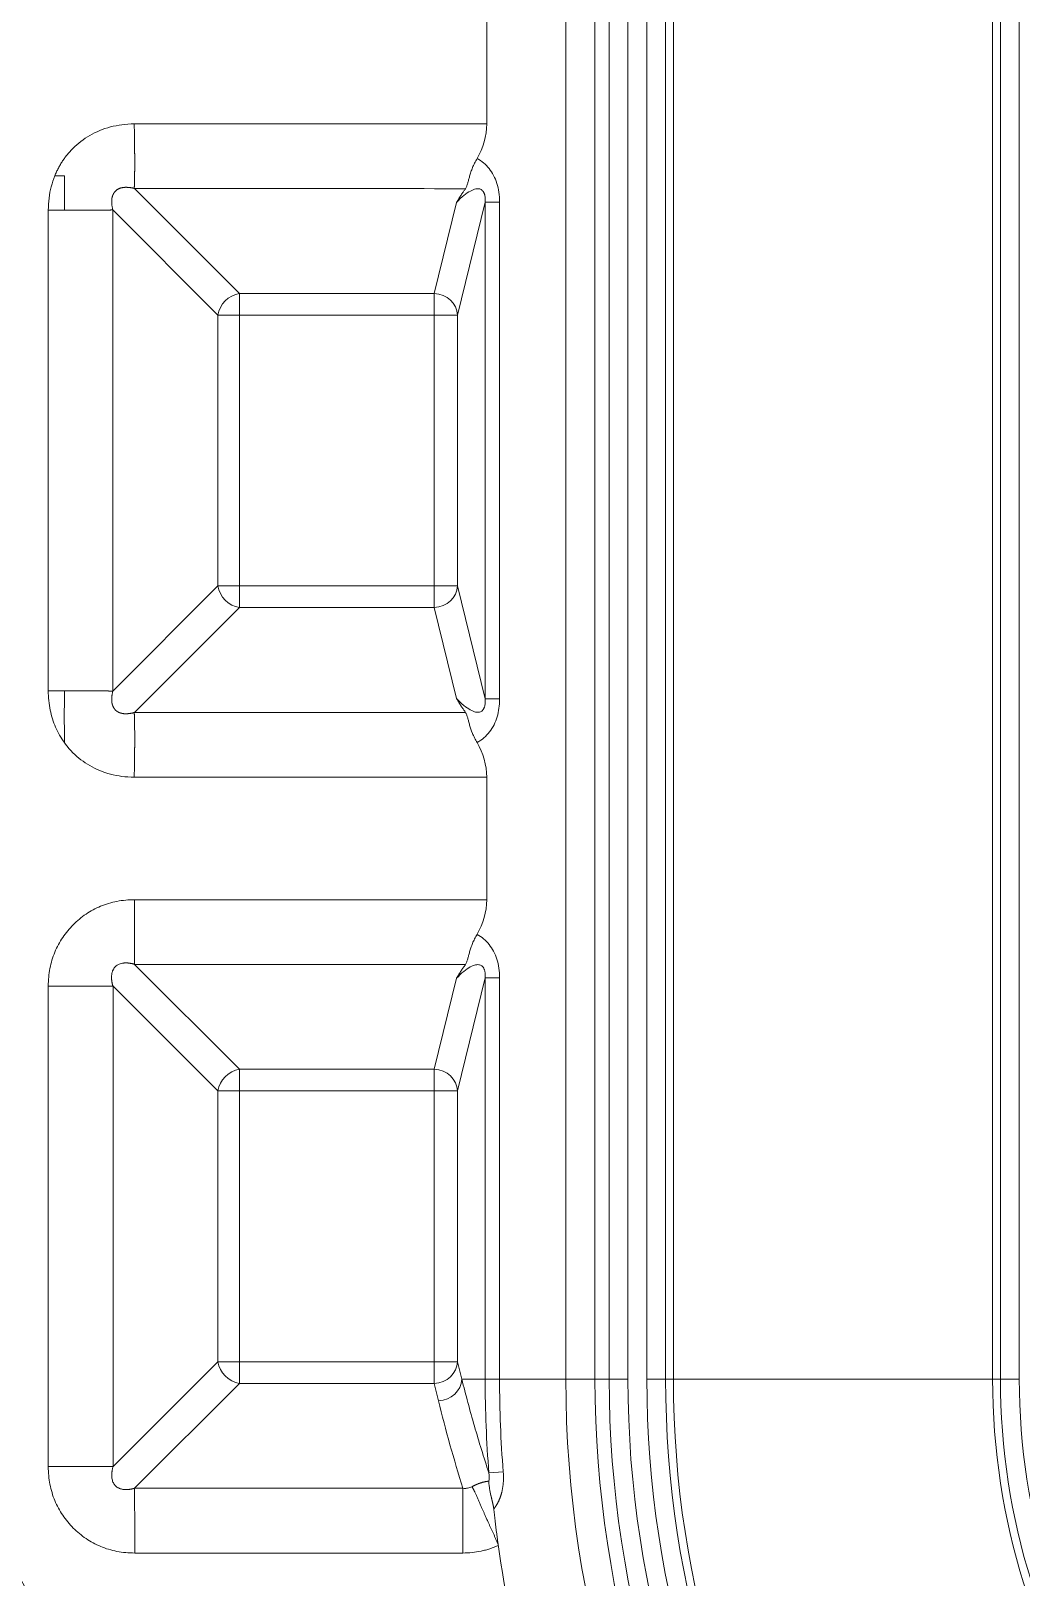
# Model space of a CAD drawing. Header units: millimetres. Extents: x 559 to 1112, y 323 to 643.
# Drawn here: x 647.65 to 668.85, y 448.84 to 481.92 of the extents above; entities that cross this region are included whole.
import ezdxf

# ---------------------------------------------------------------- set-up
doc = ezdxf.new("R2010")
doc.units = ezdxf.units.MM
doc.layers.add('core', color=7, linetype='Continuous', lineweight=20)

msp = doc.modelspace()

# ---------------------------------------------------------------- linework, layer by layer
at = {"layer": 'core', "lineweight": 13}
for p, q in [((660.03, 497.342), (660.03, 453.078)), ((660.432, 453.078), (660.432, 497.342)), ((660.835, 497.342), (660.835, 453.078)), ((661.237, 453.078), (661.237, 497.342)), ((661.406, 497.342), (661.406, 453.078)), ((668.237, 453.078), (668.237, 497.342)), ((668.406, 497.342), (668.406, 453.078)), ((668.807, 453.078), (668.807, 497.342)), ((657.407, 479.936), (657.407, 483.428)), ((659.101, 483.428), (659.101, 453.078)), ((659.725, 453.078), (659.725, 483.49)), ((657.407, 479.936), (649.862, 479.936)), ((649.865, 478.556), (652.115, 476.306)), ((648.023, 478.087), (648.367, 478.087)), ((648.023, 478.087), (648.023, 467.806)), ((651.653, 475.844), (649.403, 478.094)), ((656.284, 476.306), (656.76, 478.253)), ((657.376, 478.264), (656.784, 475.844)), ((657.375, 478.263), (657.375, 467.632)), ((657.376, 478.261), (657.683, 478.261)), ((657.683, 467.632), (657.683, 478.261)), ((652.115, 475.844), (652.115, 476.306)), ((656.284, 476.306), (652.115, 476.306)), ((656.284, 476.306), (656.284, 475.844)), ((651.653, 475.844), (651.653, 470.049)), ((651.653, 475.844), (652.115, 475.844)), ((652.115, 475.844), (656.284, 475.844)), ((652.115, 470.049), (652.115, 475.844)), ((656.284, 475.844), (656.784, 475.844)), ((656.284, 475.844), (656.284, 470.049)), ((656.784, 470.049), (656.784, 475.844)), ((649.403, 467.799), (651.653, 470.049)), ((652.115, 470.049), (651.653, 470.049)), ((652.115, 469.587), (652.115, 470.049)), ((656.284, 470.049), (652.115, 470.049)), ((656.284, 470.049), (656.284, 469.587)), ((656.784, 470.049), (656.284, 470.049)), ((656.784, 470.049), (657.375, 467.632)), ((652.115, 469.587), (649.872, 467.343)), ((652.115, 469.587), (656.284, 469.587)), ((656.76, 467.64), (656.284, 469.587)), ((648.367, 467.806), (648.023, 467.806)), ((657.683, 467.632), (657.375, 467.632)), ((656.953, 467.343), (649.872, 467.343)), ((649.862, 465.957), (657.407, 465.957)), ((657.407, 463.337), (657.407, 465.957)), ((657.407, 463.337), (649.872, 463.337)), ((649.869, 461.953), (652.115, 459.707)), ((649.872, 461.95), (656.954, 461.95)), ((651.653, 459.245), (649.407, 461.491)), ((649.41, 451.207), (649.41, 461.488)), ((656.284, 459.707), (656.76, 461.654)), ((657.375, 461.662), (656.784, 459.245)), ((657.375, 461.662), (657.683, 461.662)), ((657.375, 461.662), (657.375, 453.078)), ((657.683, 453.078), (657.683, 461.662)), ((648.023, 461.488), (648.023, 451.207)), ((652.115, 459.245), (652.115, 459.707)), ((656.284, 459.707), (652.115, 459.707)), ((656.284, 459.707), (656.284, 459.245)), ((651.653, 459.245), (651.653, 453.45)), ((651.653, 459.245), (652.115, 459.245)), ((652.115, 453.45), (652.115, 459.245)), ((652.115, 459.245), (656.284, 459.245)), ((656.284, 459.245), (656.284, 453.45)), ((656.284, 459.245), (656.784, 459.245)), ((656.784, 453.45), (656.784, 459.245)), ((649.41, 451.207), (651.653, 453.45)), ((652.115, 453.45), (651.653, 453.45)), ((652.115, 452.988), (652.115, 453.45)), ((656.284, 453.45), (652.115, 453.45)), ((656.784, 453.45), (656.284, 453.45)), ((656.284, 453.45), (656.284, 452.988)), ((656.784, 453.45), (656.875, 453.078)), ((652.115, 452.988), (649.872, 450.745)), ((652.115, 452.988), (656.284, 452.988)), ((656.375, 452.616), (656.284, 452.988)), ((657.375, 453.078), (656.875, 453.078)), ((657.683, 453.078), (657.375, 453.078)), ((659.101, 453.078), (657.683, 453.078)), ((659.725, 453.078), (659.101, 453.078)), ((660.03, 453.078), (659.725, 453.078)), ((660.432, 453.078), (660.03, 453.078)), ((661.237, 453.078), (660.835, 453.078)), ((661.406, 453.078), (661.237, 453.078)), ((668.237, 453.078), (661.406, 453.078)), ((668.406, 453.078), (668.237, 453.078)), ((668.807, 453.078), (668.406, 453.078)), ((657.761, 451.096), (657.454, 451.072)), ((656.9, 450.744), (649.872, 450.744)), ((656.9, 450.744), (656.9, 449.358)), ((649.873, 449.358), (656.9, 449.358))]:
    msp.add_line(p, q, dxfattribs=at)
for centre, radius, start, end in [((719.145, 493.318), 100.6, 102.90589, 234.03401), ((719.145, 493.318), 100.175, 102.90589, 234.02621), ((719.145, 493.318), 99.403, 102.30628, 234.05643), ((719.145, 493.318), 99.101, 102.30628, 234.08425), ((719.145, 493.318), 99.011, 102.22118, 234.09442), ((719.145, 487.282), 85.99, 192.44405, 257.55596), ((719.145, 487.282), 84.657, 193.18185, 256.81814), ((719.145, 487.282), 81.386, 194.94429, 212.14006), ((682.929, 453.078), 23.828, 180, 25), ((682.929, 453.078), 23.204, 180, 25), ((682.929, 453.078), 22.9, 180, 25), ((682.929, 453.078), 22.498, 180, 25), ((682.929, 453.078), 22.094, 180, 25), ((682.929, 453.078), 21.692, 180, 25), ((682.929, 453.078), 21.524, 180, 25), ((682.929, 453.078), 14.692, 180, 25), ((682.929, 453.078), 14.524, 180, 25), ((682.929, 453.078), 14.122, 180, 25), ((682.929, 453.078), 25.554, 180, 184.5024), ((682.929, 453.078), 25.246, 180, 184.5024), ((682.929, 453.078), 25.522, 187.9746, 195.1532)]:
    msp.add_arc(centre, radius, start, end, dxfattribs=at)
for centre, major_axis, ratio, start_param, end_param in [((655.817, 479.936), (1.59, 0), 0.948965, 5.769396, 6.283185), ((652.115, 475.844), (0.356, 0.356), 0.854588, 0.863645, 2.277948), ((656.284, 475.844), (0.489, -0.12), 0.914519, 0.261352, 1.79087), ((652.115, 470.049), (-0.356, 0.356), 0.854588, 0.863645, 2.277948), ((656.284, 470.049), (-0.489, -0.12), 0.914519, 1.350722, 2.880241), ((655.817, 465.957), (1.59, 0), 0.948965, 0, 0.51379), ((655.817, 463.337), (1.59, 0), 0.948965, 5.769396, 6.283185), ((652.115, 459.245), (0.356, 0.356), 0.854588, 0.863645, 2.277948), ((656.284, 459.245), (0.489, -0.12), 0.914519, 0.261352, 1.79087), ((652.115, 453.45), (-0.356, 0.356), 0.854588, 0.863645, 2.277948), ((656.284, 453.45), (-0.489, -0.12), 0.914519, 1.350722, 2.880241), ((656.375, 453.078), (0.489, 0.12), 0.914519, 4.492315, 6.021833), ((682.929, 459.524), (0, 28.244), 0.969623, 1.81791, 1.886892)]:
    msp.add_ellipse(centre, major_axis=major_axis, ratio=ratio, start_param=start_param, end_param=end_param, dxfattribs=at)
for points, degree in [([(648.549, 479.411), (648.657, 479.519), (648.898, 479.703), (649.344, 479.89), (649.682, 479.933), (649.862, 479.936)], 3), ([(648.162, 478.823), (648.299, 479.161), (648.549, 479.411)], 2), ([(657.683, 478.261), (657.682, 478.409), (657.644, 478.676), (657.473, 478.996), (657.303, 479.139), (657.202, 479.194)], 3), ([(648.023, 478.087), (648.023, 478.177), (648.035, 478.351), (648.082, 478.594), (648.132, 478.748), (648.162, 478.823)], 3), ([(649.864, 478.556), (652.227, 478.554), (654.59, 478.551), (656.953, 478.549)], 3), ([(649.403, 467.798), (649.403, 471.23), (649.403, 474.663), (649.403, 478.095)], 3), ([(648.367, 466.697), (648.293, 466.799), (648.169, 467.019), (648.052, 467.388), (648.023, 467.662), (648.023, 467.806)], 3), ([(657.202, 466.699), (657.309, 466.76), (657.488, 466.911), (657.649, 467.239), (657.684, 467.493), (657.683, 467.632)], 3), ([(649.872, 467.343), (649.869, 467.343), (649.867, 467.342), (649.864, 467.341)], 3), ([(648.549, 466.482), (648.449, 466.582), (648.367, 466.697)], 2), ([(649.862, 465.957), (649.682, 465.96), (649.343, 466.003), (648.898, 466.19), (648.657, 466.373), (648.549, 466.482)], 3), ([(639.652, 466.07), (640.057, 464.551), (640.955, 461.537), (642.558, 457.099), (644.413, 452.761), (646.514, 448.536), (648.853, 444.439), (651.423, 440.482), (654.215, 436.679), (656.219, 434.254), (657.255, 433.072)], 3), ([(648.023, 461.488), (648.024, 461.618), (648.047, 461.871), (648.152, 462.221), (648.322, 462.536), (648.55, 462.809), (648.824, 463.038), (649.138, 463.208), (649.489, 463.313), (649.742, 463.336), (649.872, 463.337)], 3), ([(657.683, 461.662), (657.682, 461.81), (657.644, 462.077), (657.473, 462.397), (657.303, 462.54), (657.202, 462.595)], 3), ([(649.873, 449.358), (649.742, 449.358), (649.489, 449.382), (649.139, 449.487), (648.824, 449.657), (648.551, 449.885), (648.322, 450.159), (648.152, 450.473), (648.048, 450.823), (648.024, 451.076), (648.023, 451.207)], 3), ([(649.41, 451.207), (649.352, 451.207), (649.198, 451.207), (648.861, 451.207), (648.461, 451.207), (648.171, 451.207), (648.023, 451.207)], 3), ([(657.454, 451.072), (657.464, 451.003), (657.463, 450.944), (657.451, 450.897)], 3), ([(649.873, 449.358), (649.873, 449.505), (649.873, 449.795), (649.872, 450.195), (649.872, 450.532), (649.872, 450.686), (649.872, 450.745)], 3)]:
    msp.add_open_spline(points, degree=degree, dxfattribs=at)
for points, knots in [([(649.863, 478.556), (649.863, 478.558), (649.863, 478.564), (649.864, 478.572), (649.864, 478.581), (649.865, 478.59), (649.865, 478.6), (649.866, 478.61), (649.866, 478.62), (649.866, 478.631), (649.867, 478.642), (649.867, 478.654), (649.868, 478.666), (649.868, 478.679), (649.868, 478.692), (649.869, 478.705), (649.869, 478.719), (649.869, 478.734), (649.87, 478.749), (649.87, 478.764), (649.87, 478.78), (649.871, 478.797), (649.871, 478.814), (649.871, 478.831), (649.871, 478.849), (649.872, 478.868), (649.872, 478.887), (649.872, 478.907), (649.872, 478.927), (649.873, 478.948), (649.873, 478.969), (649.873, 478.991), (649.873, 479.013), (649.873, 479.036), (649.873, 479.059), (649.873, 479.083), (649.873, 479.105), (649.873, 479.125), (649.873, 479.143), (649.873, 479.162), (649.873, 479.181), (649.873, 479.202), (649.873, 479.223), (649.873, 479.245), (649.873, 479.268), (649.872, 479.292), (649.872, 479.317), (649.872, 479.342), (649.872, 479.369), (649.872, 479.396), (649.871, 479.424), (649.871, 479.453), (649.871, 479.483), (649.87, 479.513), (649.87, 479.545), (649.869, 479.577), (649.869, 479.61), (649.868, 479.644), (649.868, 479.678), (649.867, 479.713), (649.866, 479.749), (649.866, 479.785), (649.865, 479.822), (649.864, 479.859), (649.863, 479.897), (649.863, 479.923), (649.862, 479.936)], [0, 0, 0, 0, 0.011309, 0.022791, 0.034444, 0.04627, 0.05827, 0.070442, 0.082788, 0.095308, 0.108002, 0.120869, 0.133909, 0.147123, 0.16051, 0.174069, 0.1878, 0.201702, 0.215774, 0.230016, 0.244427, 0.259004, 0.273748, 0.288656, 0.303726, 0.318958, 0.33435, 0.349898, 0.365602, 0.381459, 0.397466, 0.413621, 0.429922, 0.446364, 0.462946, 0.479663, 0.496513, 0.508294, 0.52051, 0.53316, 0.546242, 0.559755, 0.573694, 0.588059, 0.602845, 0.618048, 0.633665, 0.649692, 0.666122, 0.682952, 0.700175, 0.717784, 0.735772, 0.754133, 0.772858, 0.791938, 0.811365, 0.831128, 0.851217, 0.871622, 0.892331, 0.913332, 0.934613, 0.95616, 0.97796, 1, 1, 1, 1]), ([(657.202, 479.194), (657.182, 479.161), (657.164, 479.128), (657.132, 479.063), (657.117, 479.031), (657.091, 478.968), (657.08, 478.937), (657.064, 478.891), (657.059, 478.876), (657.05, 478.847), (657.046, 478.833), (657.034, 478.791), (657.026, 478.764), (657.013, 478.714), (657.007, 478.69), (656.994, 478.644), (656.987, 478.623), (656.972, 478.584), (656.963, 478.566), (656.951, 478.549)], [0, 0, 0, 0, 0.125, 0.125, 0.25, 0.25, 0.375, 0.375, 0.4375, 0.4375, 0.5, 0.5, 0.625, 0.625, 0.75, 0.75, 0.875, 0.875, 1, 1, 1, 1]), ([(648.162, 478.823), (648.167, 478.823), (648.177, 478.822), (648.193, 478.822), (648.209, 478.821), (648.226, 478.821), (648.244, 478.821), (648.262, 478.821), (648.282, 478.821), (648.302, 478.821), (648.323, 478.821), (648.344, 478.821), (648.359, 478.821), (648.367, 478.821)], [0, 0, 0, 0, 0.07171, 0.147279, 0.226711, 0.310004, 0.397151, 0.48814, 0.582954, 0.681573, 0.783973, 0.890126, 1, 1, 1, 1]), ([(648.367, 478.821), (648.367, 478.803), (648.367, 478.765), (648.367, 478.709), (648.367, 478.653), (648.367, 478.598), (648.367, 478.543), (648.367, 478.488), (648.367, 478.433), (648.367, 478.377), (648.367, 478.321), (648.367, 478.264), (648.367, 478.206), (648.367, 478.147), (648.367, 478.107), (648.367, 478.087)], [0, 0, 0, 0, 0.07708, 0.15336, 0.229021, 0.304257, 0.379274, 0.45429, 0.529533, 0.605245, 0.681676, 0.759088, 0.837756, 0.917963, 1, 1, 1, 1]), ([(649.46, 478.499), (649.458, 478.496), (649.454, 478.492), (649.449, 478.485), (649.443, 478.478), (649.438, 478.471), (649.433, 478.464), (649.429, 478.457), (649.424, 478.45), (649.42, 478.442), (649.416, 478.435), (649.412, 478.428), (649.409, 478.42), (649.405, 478.413), (649.402, 478.405), (649.399, 478.397), (649.397, 478.39), (649.394, 478.382), (649.392, 478.374), (649.39, 478.367), (649.388, 478.359), (649.387, 478.351), (649.385, 478.344), (649.384, 478.336), (649.383, 478.324), (649.381, 478.309), (649.38, 478.29), (649.38, 478.269), (649.381, 478.248), (649.382, 478.225), (649.384, 478.201), (649.388, 478.176), (649.392, 478.151), (649.397, 478.124), (649.401, 478.106), (649.403, 478.096)], [0, 0, 0, 0, 0.019531, 0.038885, 0.058074, 0.07711, 0.096005, 0.114772, 0.133421, 0.151968, 0.170423, 0.188802, 0.207116, 0.22538, 0.243607, 0.261811, 0.280006, 0.298205, 0.316421, 0.33467, 0.352964, 0.371317, 0.389743, 0.408254, 0.426864, 0.471011, 0.517991, 0.56785, 0.620625, 0.676348, 0.735045, 0.796741, 0.861454, 0.929202, 1, 1, 1, 1]), ([(649.863, 478.556), (649.858, 478.557), (649.847, 478.559), (649.832, 478.563), (649.817, 478.566), (649.803, 478.568), (649.788, 478.571), (649.774, 478.573), (649.761, 478.574), (649.747, 478.576), (649.734, 478.577), (649.721, 478.578), (649.709, 478.578), (649.697, 478.579), (649.685, 478.579), (649.674, 478.579), (649.663, 478.578), (649.652, 478.578), (649.642, 478.577), (649.63, 478.576), (649.617, 478.574), (649.602, 478.571), (649.587, 478.568), (649.572, 478.563), (649.557, 478.558), (649.543, 478.552), (649.529, 478.546), (649.514, 478.538), (649.5, 478.529), (649.487, 478.52), (649.473, 478.51), (649.465, 478.502), (649.46, 478.499)], [0, 0, 0, 0, 0.039607, 0.078279, 0.116017, 0.152825, 0.188704, 0.223659, 0.257691, 0.290804, 0.323003, 0.354291, 0.384672, 0.414152, 0.442736, 0.470429, 0.497238, 0.523171, 0.548233, 0.572436, 0.608039, 0.643329, 0.678401, 0.71335, 0.748273, 0.783267, 0.818429, 0.853854, 0.889635, 0.925862, 0.962623, 1, 1, 1, 1]), ([(656.953, 478.548), (656.948, 478.541), (656.937, 478.525), (656.92, 478.501), (656.901, 478.474), (656.881, 478.445), (656.86, 478.413), (656.837, 478.378), (656.813, 478.339), (656.787, 478.297), (656.769, 478.268), (656.76, 478.253)], [0, 0, 0, 0, 0.075563, 0.158457, 0.249278, 0.348668, 0.457319, 0.575973, 0.705416, 0.846474, 1, 1, 1, 1]), ([(656.76, 478.253), (656.873, 478.374), (656.974, 478.453), (657.1, 478.521), (657.138, 478.536), (657.188, 478.546), (657.204, 478.548), (657.232, 478.548), (657.245, 478.546), (657.269, 478.54), (657.28, 478.536), (657.299, 478.524), (657.308, 478.517), (657.324, 478.502), (657.331, 478.493), (657.34, 478.479), (657.343, 478.474), (657.348, 478.464), (657.353, 478.454), (657.359, 478.437), (657.367, 478.412), (657.371, 478.391), (657.377, 478.344), (657.379, 478.307), (657.376, 478.263)], [0, 0, 0, 0, 0.25, 0.25, 0.375, 0.375, 0.4375, 0.4375, 0.5, 0.5, 0.5625, 0.5625, 0.625, 0.625, 0.6875, 0.6875, 0.71875, 0.71875, 0.75, 0.78125, 0.8125, 0.875, 0.875, 1, 1, 1, 1]), ([(648.367, 478.087), (648.373, 478.087), (648.385, 478.087), (648.403, 478.087), (648.421, 478.087), (648.439, 478.087), (648.457, 478.087), (648.474, 478.087), (648.492, 478.087), (648.509, 478.087), (648.527, 478.087), (648.544, 478.087), (648.561, 478.087), (648.577, 478.087), (648.594, 478.087), (648.611, 478.087), (648.627, 478.087), (648.643, 478.087), (648.659, 478.087), (648.675, 478.087), (648.691, 478.087), (648.707, 478.087), (648.722, 478.087), (648.737, 478.087), (648.752, 478.087), (648.767, 478.087), (648.782, 478.087), (648.796, 478.087), (648.811, 478.087), (648.825, 478.087), (648.839, 478.087), (648.853, 478.087), (648.867, 478.087), (648.88, 478.087), (648.893, 478.087), (648.906, 478.087), (648.919, 478.087), (648.932, 478.087), (648.945, 478.087), (648.957, 478.087), (648.969, 478.087), (649.003, 478.086), (649.056, 478.086), (649.121, 478.087), (649.176, 478.087), (649.217, 478.088), (649.247, 478.089), (649.27, 478.09), (649.292, 478.09), (649.313, 478.091), (649.333, 478.092), (649.352, 478.093), (649.37, 478.094), (649.387, 478.095), (649.398, 478.096), (649.403, 478.096)], [0, 0, 0, 0, 0.013457, 0.026873, 0.040248, 0.053581, 0.066869, 0.080112, 0.093308, 0.106457, 0.119556, 0.132605, 0.145602, 0.158546, 0.171436, 0.184271, 0.19705, 0.209772, 0.222435, 0.235039, 0.247582, 0.260064, 0.272484, 0.284841, 0.297133, 0.30936, 0.321521, 0.333616, 0.345643, 0.357601, 0.369491, 0.38131, 0.393059, 0.404737, 0.416343, 0.427876, 0.439336, 0.450723, 0.462035, 0.473272, 0.484434, 0.495521, 0.568319, 0.634317, 0.693494, 0.745885, 0.774596, 0.803218, 0.831739, 0.860145, 0.888422, 0.916559, 0.944542, 0.97236, 1, 1, 1, 1]), ([(648.367, 467.806), (648.367, 467.792), (648.367, 467.764), (648.367, 467.723), (648.367, 467.683), (648.367, 467.643), (648.367, 467.603), (648.367, 467.564), (648.367, 467.525), (648.367, 467.486), (648.367, 467.447), (648.366, 467.408), (648.366, 467.369), (648.366, 467.329), (648.366, 467.29), (648.366, 467.243), (648.366, 467.189), (648.366, 467.128), (648.367, 467.067), (648.367, 467.006), (648.367, 466.945), (648.367, 466.884), (648.367, 466.822), (648.367, 466.759), (648.367, 466.718), (648.367, 466.697)], [0, 0, 0, 0, 0.037322, 0.074161, 0.110579, 0.14664, 0.182404, 0.217932, 0.253281, 0.288509, 0.323672, 0.358822, 0.394013, 0.429296, 0.464719, 0.50033, 0.555716, 0.610822, 0.665804, 0.720802, 0.775943, 0.831341, 0.887095, 0.943292, 1, 1, 1, 1]), ([(649.403, 467.796), (649.401, 467.797), (649.395, 467.797), (649.387, 467.798), (649.378, 467.798), (649.369, 467.799), (649.36, 467.799), (649.35, 467.8), (649.34, 467.8), (649.33, 467.801), (649.319, 467.801), (649.309, 467.802), (649.298, 467.802), (649.287, 467.803), (649.275, 467.803), (649.263, 467.803), (649.251, 467.804), (649.239, 467.804), (649.216, 467.805), (649.18, 467.805), (649.126, 467.806), (649.061, 467.806), (649.006, 467.806), (648.963, 467.806), (648.938, 467.806), (648.913, 467.806), (648.886, 467.806), (648.859, 467.806), (648.831, 467.806), (648.803, 467.806), (648.773, 467.806), (648.743, 467.806), (648.712, 467.806), (648.68, 467.806), (648.648, 467.806), (648.615, 467.806), (648.581, 467.806), (648.547, 467.806), (648.512, 467.806), (648.476, 467.806), (648.44, 467.806), (648.404, 467.806), (648.379, 467.806), (648.367, 467.806)], [0, 0, 0, 0, 0.01434, 0.028736, 0.043185, 0.057685, 0.072236, 0.086836, 0.101482, 0.116174, 0.130909, 0.145686, 0.160502, 0.175357, 0.190248, 0.205174, 0.220132, 0.23512, 0.250138, 0.302012, 0.360717, 0.426293, 0.498724, 0.520964, 0.543537, 0.566439, 0.589666, 0.613212, 0.637072, 0.661241, 0.685711, 0.710477, 0.735531, 0.760866, 0.786472, 0.812343, 0.838468, 0.864838, 0.891443, 0.918272, 0.945316, 0.972563, 1, 1, 1, 1]), ([(649.403, 467.796), (649.401, 467.787), (649.397, 467.769), (649.392, 467.742), (649.388, 467.716), (649.384, 467.692), (649.382, 467.668), (649.381, 467.645), (649.38, 467.624), (649.38, 467.603), (649.381, 467.584), (649.383, 467.569), (649.384, 467.557), (649.385, 467.549), (649.387, 467.542), (649.388, 467.534), (649.39, 467.526), (649.392, 467.519), (649.394, 467.511), (649.397, 467.503), (649.399, 467.496), (649.402, 467.488), (649.405, 467.48), (649.409, 467.473), (649.412, 467.465), (649.416, 467.458), (649.42, 467.451), (649.424, 467.443), (649.429, 467.436), (649.433, 467.429), (649.438, 467.422), (649.443, 467.415), (649.449, 467.408), (649.454, 467.401), (649.458, 467.396), (649.46, 467.394)], [0, 0, 0, 0, 0.070635, 0.13824, 0.20283, 0.264423, 0.323038, 0.378699, 0.431431, 0.481267, 0.528244, 0.572406, 0.591034, 0.609564, 0.62801, 0.646384, 0.6647, 0.682972, 0.701214, 0.719439, 0.737661, 0.755893, 0.77415, 0.792446, 0.810793, 0.829206, 0.847697, 0.86628, 0.884968, 0.903774, 0.922711, 0.94179, 0.961023, 0.980423, 1, 1, 1, 1]), ([(656.76, 467.64), (656.769, 467.625), (656.787, 467.596), (656.813, 467.554), (656.837, 467.515), (656.86, 467.48), (656.881, 467.448), (656.901, 467.419), (656.92, 467.392), (656.937, 467.368), (656.948, 467.352), (656.953, 467.345)], [0, 0, 0, 0, 0.153526, 0.294584, 0.424028, 0.542681, 0.651332, 0.750723, 0.841543, 0.924437, 1, 1, 1, 1]), ([(657.375, 467.632), (657.377, 467.61), (657.377, 467.569), (657.373, 467.518), (657.366, 467.482), (657.359, 467.457), (657.352, 467.44), (657.345, 467.425), (657.334, 467.405), (657.317, 467.384), (657.29, 467.363), (657.258, 467.35), (657.218, 467.345), (657.155, 467.352), (657.059, 467.389), (656.921, 467.483), (656.815, 467.582), (656.76, 467.64)], [0, 0, 0, 0, 0.062863, 0.125726, 0.18859, 0.220021, 0.251453, 0.282884, 0.314316, 0.377179, 0.440042, 0.502906, 0.565769, 0.628632, 0.754359, 0.880085, 1, 1, 1, 1]), ([(649.46, 467.394), (649.462, 467.392), (649.466, 467.388), (649.473, 467.382), (649.479, 467.377), (649.486, 467.372), (649.493, 467.367), (649.5, 467.362), (649.508, 467.357), (649.516, 467.353), (649.523, 467.349), (649.531, 467.345), (649.54, 467.341), (649.548, 467.338), (649.557, 467.335), (649.566, 467.332), (649.575, 467.329), (649.584, 467.326), (649.594, 467.324), (649.604, 467.322), (649.613, 467.32), (649.624, 467.319), (649.634, 467.317), (649.644, 467.316), (649.655, 467.315), (649.666, 467.315), (649.677, 467.314), (649.688, 467.314), (649.7, 467.315), (649.711, 467.315), (649.723, 467.316), (649.735, 467.317), (649.747, 467.318), (649.759, 467.319), (649.772, 467.321), (649.784, 467.323), (649.797, 467.325), (649.81, 467.328), (649.823, 467.331), (649.836, 467.334), (649.849, 467.337), (649.858, 467.34), (649.863, 467.341)], [0, 0, 0, 0, 0.018105, 0.036276, 0.054544, 0.072939, 0.091491, 0.110228, 0.129179, 0.148371, 0.167831, 0.187582, 0.207651, 0.228058, 0.248827, 0.269977, 0.291529, 0.3135, 0.335908, 0.358771, 0.382102, 0.405917, 0.43023, 0.455053, 0.480399, 0.506278, 0.532702, 0.559681, 0.587223, 0.615338, 0.644035, 0.67332, 0.703202, 0.733687, 0.764782, 0.796494, 0.828826, 0.861787, 0.895379, 0.92961, 0.964482, 1, 1, 1, 1]), ([(649.862, 465.957), (649.862, 465.963), (649.863, 465.976), (649.863, 465.994), (649.864, 466.013), (649.864, 466.031), (649.864, 466.049), (649.865, 466.067), (649.865, 466.085), (649.866, 466.103), (649.866, 466.121), (649.866, 466.139), (649.867, 466.156), (649.867, 466.174), (649.867, 466.191), (649.868, 466.208), (649.868, 466.225), (649.868, 466.241), (649.869, 466.258), (649.869, 466.275), (649.869, 466.291), (649.869, 466.307), (649.87, 466.323), (649.87, 466.339), (649.87, 466.354), (649.87, 466.37), (649.87, 466.385), (649.871, 466.4), (649.871, 466.415), (649.871, 466.43), (649.871, 466.444), (649.871, 466.458), (649.871, 466.472), (649.872, 466.486), (649.872, 466.5), (649.872, 466.514), (649.872, 466.527), (649.872, 466.54), (649.872, 466.553), (649.872, 466.566), (649.872, 466.579), (649.872, 466.591), (649.873, 466.603), (649.873, 466.615), (649.873, 466.627), (649.873, 466.638), (649.873, 466.65), (649.873, 466.661), (649.873, 466.672), (649.873, 466.683), (649.873, 466.694), (649.873, 466.704), (649.873, 466.714), (649.873, 466.724), (649.873, 466.734), (649.873, 466.744), (649.873, 466.753), (649.873, 466.763), (649.873, 466.772), (649.873, 466.793), (649.873, 466.826), (649.873, 466.869), (649.873, 466.911), (649.872, 466.951), (649.872, 466.989), (649.872, 467.025), (649.871, 467.06), (649.871, 467.092), (649.87, 467.123), (649.87, 467.152), (649.869, 467.179), (649.868, 467.205), (649.868, 467.229), (649.867, 467.251), (649.866, 467.272), (649.865, 467.291), (649.865, 467.309), (649.864, 467.326), (649.863, 467.336), (649.863, 467.341)], [0, 0, 0, 0, 0.01064, 0.02123, 0.031768, 0.042254, 0.052685, 0.06306, 0.073378, 0.083638, 0.093836, 0.103974, 0.114048, 0.124058, 0.134002, 0.143879, 0.153687, 0.163427, 0.173095, 0.182692, 0.192215, 0.201665, 0.211039, 0.220337, 0.229557, 0.238699, 0.247761, 0.256744, 0.265645, 0.274464, 0.2832, 0.291852, 0.30042, 0.308902, 0.317298, 0.325607, 0.333829, 0.341962, 0.350007, 0.357962, 0.365827, 0.373602, 0.381285, 0.388877, 0.396376, 0.403783, 0.411097, 0.418317, 0.425444, 0.432476, 0.439413, 0.446256, 0.453003, 0.459655, 0.466211, 0.472671, 0.479034, 0.485301, 0.491471, 0.497545, 0.528791, 0.559583, 0.589898, 0.619719, 0.649028, 0.67781, 0.706051, 0.73374, 0.760866, 0.78742, 0.813397, 0.838789, 0.863594, 0.887808, 0.91143, 0.934459, 0.956896, 0.978742, 1, 1, 1, 1]), ([(656.951, 467.343), (656.963, 467.327), (656.972, 467.309), (656.987, 467.27), (656.994, 467.249), (657.007, 467.204), (657.013, 467.179), (657.023, 467.141), (657.026, 467.128), (657.034, 467.101), (657.038, 467.087), (657.058, 467.017), (657.078, 466.958), (657.117, 466.863), (657.132, 466.83), (657.164, 466.765), (657.182, 466.732), (657.202, 466.699)], [0, 0, 0, 0, 0.125, 0.125, 0.25, 0.25, 0.375, 0.375, 0.4375, 0.4375, 0.5, 0.5, 0.75, 0.75, 0.875, 0.875, 1, 1, 1, 1]), ([(649.872, 461.954), (649.872, 462.013), (649.872, 462.091), (649.872, 462.281), (649.872, 462.506), (649.872, 462.904), (649.872, 463.191), (649.872, 463.337)], [0, 0, 0, 0, 0.25, 0.25, 0.5, 0.75, 1, 1, 1, 1]), ([(657.202, 462.595), (657.182, 462.562), (657.164, 462.529), (657.132, 462.464), (657.117, 462.432), (657.091, 462.369), (657.08, 462.338), (657.064, 462.292), (657.059, 462.278), (657.05, 462.248), (657.046, 462.234), (657.034, 462.192), (657.026, 462.166), (657.013, 462.115), (657.007, 462.091), (656.994, 462.045), (656.987, 462.024), (656.972, 461.985), (656.963, 461.967), (656.951, 461.951)], [0, 0, 0, 0, 0.125, 0.125, 0.25, 0.25, 0.375, 0.375, 0.4375, 0.4375, 0.5, 0.5, 0.625, 0.625, 0.75, 0.75, 0.875, 0.875, 1, 1, 1, 1]), ([(649.872, 461.954), (649.87, 461.954), (649.862, 461.957), (649.847, 461.961), (649.826, 461.967), (649.806, 461.971), (649.785, 461.975), (649.765, 461.978), (649.744, 461.981), (649.723, 461.982), (649.703, 461.983), (649.682, 461.983), (649.661, 461.983), (649.629, 461.981), (649.588, 461.974), (649.538, 461.958), (649.494, 461.934), (649.463, 461.909), (649.443, 461.887), (649.43, 461.87), (649.418, 461.851), (649.408, 461.832), (649.399, 461.811), (649.392, 461.789), (649.386, 461.766), (649.381, 461.742), (649.379, 461.721), (649.378, 461.704), (649.377, 461.691), (649.377, 461.678), (649.377, 461.665), (649.377, 461.653), (649.378, 461.64), (649.379, 461.627), (649.38, 461.614), (649.381, 461.601), (649.383, 461.589), (649.385, 461.576), (649.387, 461.563), (649.39, 461.55), (649.393, 461.538), (649.396, 461.525), (649.399, 461.513), (649.402, 461.5), (649.405, 461.492), (649.406, 461.488)], [0, 0, 0, 0, 0.007106, 0.033194, 0.058976, 0.084469, 0.109689, 0.134656, 0.159388, 0.183902, 0.20822, 0.232361, 0.256345, 0.280194, 0.342498, 0.398773, 0.450627, 0.500102, 0.522165, 0.544459, 0.567195, 0.590572, 0.614775, 0.639968, 0.6663, 0.693899, 0.722877, 0.73771, 0.752585, 0.767506, 0.782478, 0.797506, 0.812594, 0.827747, 0.84297, 0.858267, 0.873643, 0.889103, 0.904649, 0.920288, 0.936022, 0.951857, 0.967795, 0.983842, 1, 1, 1, 1]), ([(656.953, 461.949), (656.948, 461.942), (656.937, 461.926), (656.92, 461.902), (656.901, 461.875), (656.881, 461.846), (656.86, 461.814), (656.838, 461.779), (656.813, 461.74), (656.787, 461.698), (656.769, 461.669), (656.76, 461.654)], [0, 0, 0, 0, 0.075544, 0.158422, 0.249231, 0.348613, 0.457261, 0.575918, 0.705372, 0.846447, 1, 1, 1, 1]), ([(656.76, 461.654), (656.815, 461.712), (656.921, 461.811), (657.059, 461.905), (657.155, 461.942), (657.218, 461.949), (657.258, 461.944), (657.29, 461.93), (657.317, 461.91), (657.334, 461.888), (657.345, 461.869), (657.352, 461.853), (657.359, 461.837), (657.366, 461.812), (657.373, 461.776), (657.377, 461.725), (657.377, 461.684), (657.375, 461.662)], [0, 0, 0, 0, 0.119915, 0.245642, 0.371368, 0.434231, 0.497094, 0.559958, 0.622821, 0.685684, 0.717116, 0.748547, 0.779979, 0.81141, 0.874274, 0.937137, 1, 1, 1, 1]), ([(648.023, 461.488), (648.169, 461.488), (648.456, 461.488), (648.854, 461.488), (649.191, 461.488), (649.347, 461.488), (649.406, 461.488)], [0, 0, 0, 0, 0.25, 0.5, 0.75, 1, 1, 1, 1]), ([(656.875, 453.078), (656.959, 452.743), (657.049, 452.408), (657.242, 451.739), (657.345, 451.405), (657.454, 451.072)], [0, 0, 0, 0, 0.5, 0.5, 1, 1, 1, 1]), ([(649.41, 451.207), (649.408, 451.2), (649.404, 451.185), (649.398, 451.162), (649.393, 451.14), (649.389, 451.117), (649.386, 451.094), (649.383, 451.071), (649.382, 451.048), (649.381, 451.025), (649.382, 451.002), (649.384, 450.972), (649.389, 450.936), (649.4, 450.895), (649.415, 450.858), (649.436, 450.824), (649.457, 450.799), (649.476, 450.781), (649.493, 450.768), (649.511, 450.757), (649.531, 450.747), (649.551, 450.738), (649.573, 450.731), (649.596, 450.725), (649.62, 450.72), (649.64, 450.718), (649.657, 450.717), (649.67, 450.716), (649.683, 450.716), (649.695, 450.716), (649.708, 450.716), (649.721, 450.717), (649.734, 450.718), (649.747, 450.719), (649.759, 450.72), (649.772, 450.722), (649.785, 450.724), (649.797, 450.726), (649.81, 450.729), (649.822, 450.731), (649.835, 450.734), (649.847, 450.737), (649.86, 450.741), (649.868, 450.743), (649.872, 450.745)], [0, 0, 0, 0, 0.029171, 0.057983, 0.086458, 0.11462, 0.142493, 0.170101, 0.197472, 0.22463, 0.251603, 0.278418, 0.3296, 0.376508, 0.419909, 0.46077, 0.500244, 0.522091, 0.544182, 0.566736, 0.589954, 0.614022, 0.639109, 0.665361, 0.692908, 0.721861, 0.736729, 0.75164, 0.766602, 0.781617, 0.796691, 0.811829, 0.827034, 0.842311, 0.857666, 0.873101, 0.888622, 0.904232, 0.919936, 0.935738, 0.951641, 0.96765, 0.983768, 1, 1, 1, 1]), ([(657.56, 450.301), (657.562, 450.304), (657.568, 450.311), (657.576, 450.322), (657.583, 450.332), (657.591, 450.343), (657.598, 450.353), (657.605, 450.364), (657.613, 450.375), (657.619, 450.387), (657.626, 450.398), (657.633, 450.41), (657.639, 450.421), (657.646, 450.433), (657.652, 450.445), (657.658, 450.457), (657.664, 450.469), (657.669, 450.482), (657.675, 450.494), (657.68, 450.507), (657.685, 450.52), (657.69, 450.533), (657.695, 450.546), (657.7, 450.559), (657.705, 450.572), (657.709, 450.585), (657.713, 450.599), (657.717, 450.612), (657.721, 450.626), (657.725, 450.64), (657.73, 450.658), (657.735, 450.681), (657.741, 450.709), (657.747, 450.737), (657.751, 450.766), (657.756, 450.795), (657.759, 450.824), (657.762, 450.853), (657.764, 450.883), (657.766, 450.913), (657.767, 450.943), (657.767, 450.973), (657.767, 451.004), (657.765, 451.034), (657.764, 451.065), (657.762, 451.086), (657.761, 451.096)], [0, 0, 0, 0, 0.017352, 0.034662, 0.051931, 0.069162, 0.086358, 0.103519, 0.120649, 0.13775, 0.154822, 0.17187, 0.188893, 0.205894, 0.222876, 0.239839, 0.256786, 0.273719, 0.290638, 0.307546, 0.324445, 0.341335, 0.358219, 0.375099, 0.391974, 0.408848, 0.425722, 0.442597, 0.459474, 0.476355, 0.493241, 0.526456, 0.559709, 0.593012, 0.626373, 0.659802, 0.69331, 0.726906, 0.7606, 0.794401, 0.828319, 0.862364, 0.896544, 0.93087, 0.965352, 1, 1, 1, 1]), ([(656.9, 450.744), (656.916, 450.742), (656.932, 450.741), (656.956, 450.741), (656.965, 450.741), (656.981, 450.743), (656.99, 450.744), (657.015, 450.748), (657.031, 450.752), (657.063, 450.762), (657.078, 450.769), (657.093, 450.777)], [0, 0, 0, 0, 0.25, 0.25, 0.375, 0.375, 0.5, 0.5, 0.75, 0.75, 1, 1, 1, 1]), ([(657.451, 450.897), (657.449, 450.897), (657.446, 450.896), (657.44, 450.895), (657.434, 450.893), (657.427, 450.892), (657.42, 450.891), (657.413, 450.889), (657.405, 450.888), (657.395, 450.886), (657.383, 450.885), (657.369, 450.882), (657.354, 450.879), (657.337, 450.875), (657.321, 450.871), (657.303, 450.866), (657.285, 450.86), (657.269, 450.855), (657.255, 450.85), (657.242, 450.845), (657.224, 450.838), (657.209, 450.831), (657.198, 450.827), (657.193, 450.825), (657.187, 450.822), (657.181, 450.82), (657.175, 450.817), (657.168, 450.814), (657.16, 450.81), (657.152, 450.807), (657.144, 450.803), (657.135, 450.798), (657.125, 450.793), (657.115, 450.788), (657.104, 450.783), (657.097, 450.779), (657.093, 450.777)], [0, 0, 0, 0, 0.03148, 0.063908, 0.09726, 0.13151, 0.166634, 0.202604, 0.239389, 0.27696, 0.331337, 0.386811, 0.443101, 0.499908, 0.556883, 0.603264, 0.651458, 0.700763, 0.719764, 0.747797, 0.783795, 0.826404, 0.834072, 0.842551, 0.851808, 0.861812, 0.872533, 0.883942, 0.896016, 0.90874, 0.922112, 0.936145, 0.950873, 0.966356, 0.982689, 1, 1, 1, 1]), ([(657.093, 450.777), (657.095, 450.774), (657.097, 450.77), (657.101, 450.763), (657.105, 450.755), (657.109, 450.748), (657.113, 450.74), (657.118, 450.732), (657.122, 450.724), (657.126, 450.716), (657.131, 450.707), (657.135, 450.698), (657.139, 450.69), (657.144, 450.681), (657.149, 450.671), (657.161, 450.646), (657.182, 450.603), (657.211, 450.538), (657.24, 450.471), (657.27, 450.403), (657.298, 450.337), (657.325, 450.276), (657.35, 450.217), (657.377, 450.156), (657.406, 450.09), (657.432, 450.033), (657.451, 449.99), (657.464, 449.963), (657.477, 449.935), (657.49, 449.906), (657.503, 449.877), (657.517, 449.848), (657.53, 449.819), (657.544, 449.789), (657.557, 449.759), (657.571, 449.728), (657.585, 449.698), (657.599, 449.666), (657.613, 449.634), (657.627, 449.602), (657.64, 449.57), (657.649, 449.548), (657.654, 449.537)], [0, 0, 0, 0, 0.0111, 0.022175, 0.033227, 0.044256, 0.05526, 0.066241, 0.077198, 0.088132, 0.099041, 0.109927, 0.120787, 0.131624, 0.142435, 0.153221, 0.218678, 0.281797, 0.342513, 0.400408, 0.453566, 0.501924, 0.5426, 0.586587, 0.634045, 0.685157, 0.703983, 0.722879, 0.741856, 0.760927, 0.780102, 0.799392, 0.818806, 0.838351, 0.858036, 0.877865, 0.897842, 0.917971, 0.938253, 0.958687, 0.979271, 1, 1, 1, 1]), ([(657.56, 450.301), (657.559, 450.304), (657.558, 450.31), (657.557, 450.319), (657.556, 450.328), (657.554, 450.337), (657.552, 450.346), (657.551, 450.356), (657.549, 450.365), (657.547, 450.375), (657.545, 450.384), (657.543, 450.394), (657.541, 450.404), (657.539, 450.413), (657.537, 450.423), (657.534, 450.433), (657.532, 450.443), (657.53, 450.452), (657.528, 450.462), (657.525, 450.472), (657.523, 450.482), (657.521, 450.492), (657.518, 450.501), (657.516, 450.511), (657.514, 450.521), (657.512, 450.53), (657.509, 450.54), (657.507, 450.55), (657.505, 450.559), (657.503, 450.569), (657.5, 450.579), (657.498, 450.588), (657.494, 450.607), (657.488, 450.635), (657.481, 450.671), (657.474, 450.709), (657.467, 450.749), (657.462, 450.782), (657.459, 450.809), (657.456, 450.829), (657.454, 450.85), (657.452, 450.873), (657.451, 450.889), (657.451, 450.897)], [0, 0, 0, 0, 0.012584, 0.025414, 0.038475, 0.051751, 0.065226, 0.078884, 0.092711, 0.106692, 0.120813, 0.135061, 0.149425, 0.163893, 0.178455, 0.193102, 0.207825, 0.222619, 0.237476, 0.252392, 0.267363, 0.282387, 0.297462, 0.312589, 0.327769, 0.343003, 0.358297, 0.373654, 0.389081, 0.404585, 0.420176, 0.435863, 0.451657, 0.511836, 0.572595, 0.634894, 0.709189, 0.78521, 0.82121, 0.860306, 0.902867, 0.949288, 1, 1, 1, 1]), ([(657.56, 450.301), (657.562, 450.282), (657.566, 450.244), (657.572, 450.185), (657.578, 450.123), (657.586, 450.059), (657.594, 449.992), (657.602, 449.923), (657.611, 449.851), (657.621, 449.776), (657.631, 449.699), (657.642, 449.619), (657.65, 449.565), (657.654, 449.537)], [0, 0, 0, 0, 0.07353, 0.150536, 0.231017, 0.314974, 0.402406, 0.493315, 0.587701, 0.685562, 0.786899, 0.891712, 1, 1, 1, 1]), ([(657.661, 449.522), (657.601, 449.495), (657.54, 449.471), (657.447, 449.44), (657.415, 449.431), (657.352, 449.414), (657.32, 449.406), (657.161, 449.372), (657.031, 449.358), (656.9, 449.358)], [0, 0, 0, 0, 0.25, 0.25, 0.375, 0.375, 0.5, 0.5, 1, 1, 1, 1])]:
    msp.add_open_spline(points, degree=3, knots=knots, dxfattribs=at)

doc.saveas('drawing.dxf')
